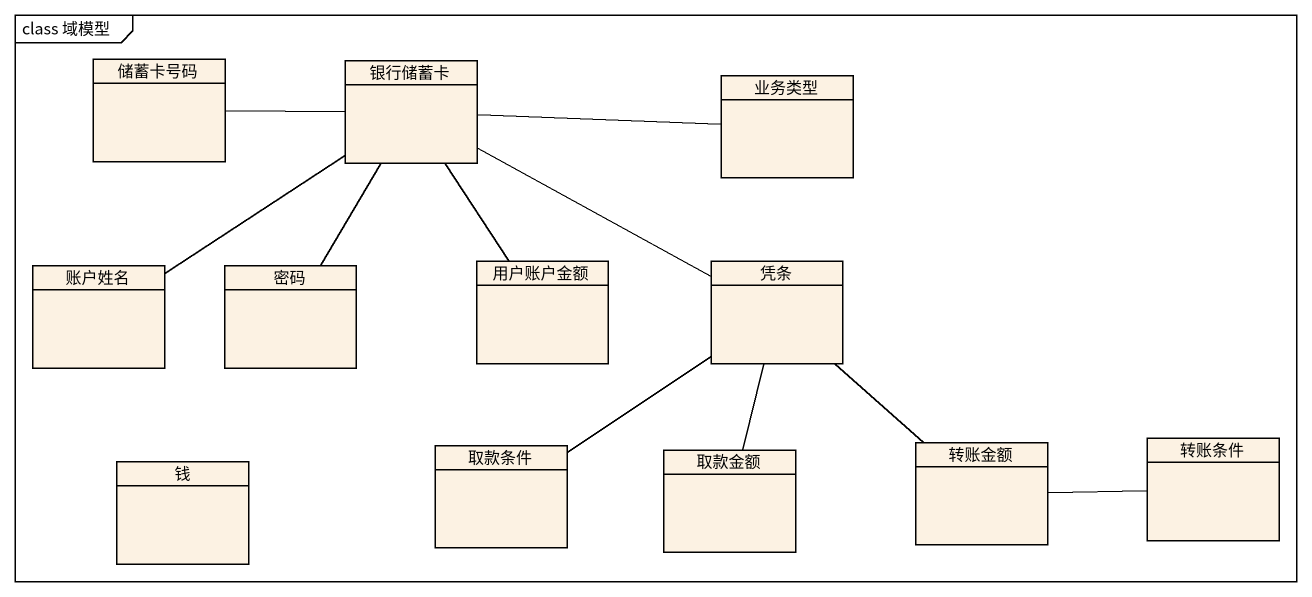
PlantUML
@startuml
mainframe class 域模型
hide circle
hide empty members
class 储蓄卡号码
class 银行储蓄卡
class 业务类型
class 账户姓名
class 密码
class 用户账户金额
class 凭条
class 钱
class 取款条件
class 取款金额
class 转账金额
class 转账条件
储蓄卡号码 -right- 银行储蓄卡
银行储蓄卡 -right- 业务类型
银行储蓄卡 -- 账户姓名
银行储蓄卡 -- 密码
银行储蓄卡 -- 用户账户金额
银行储蓄卡 -right- 凭条
凭条 -- 取款条件
凭条 -- 取款金额
凭条 -- 转账金额
转账金额 -right- 转账条件
@enduml
